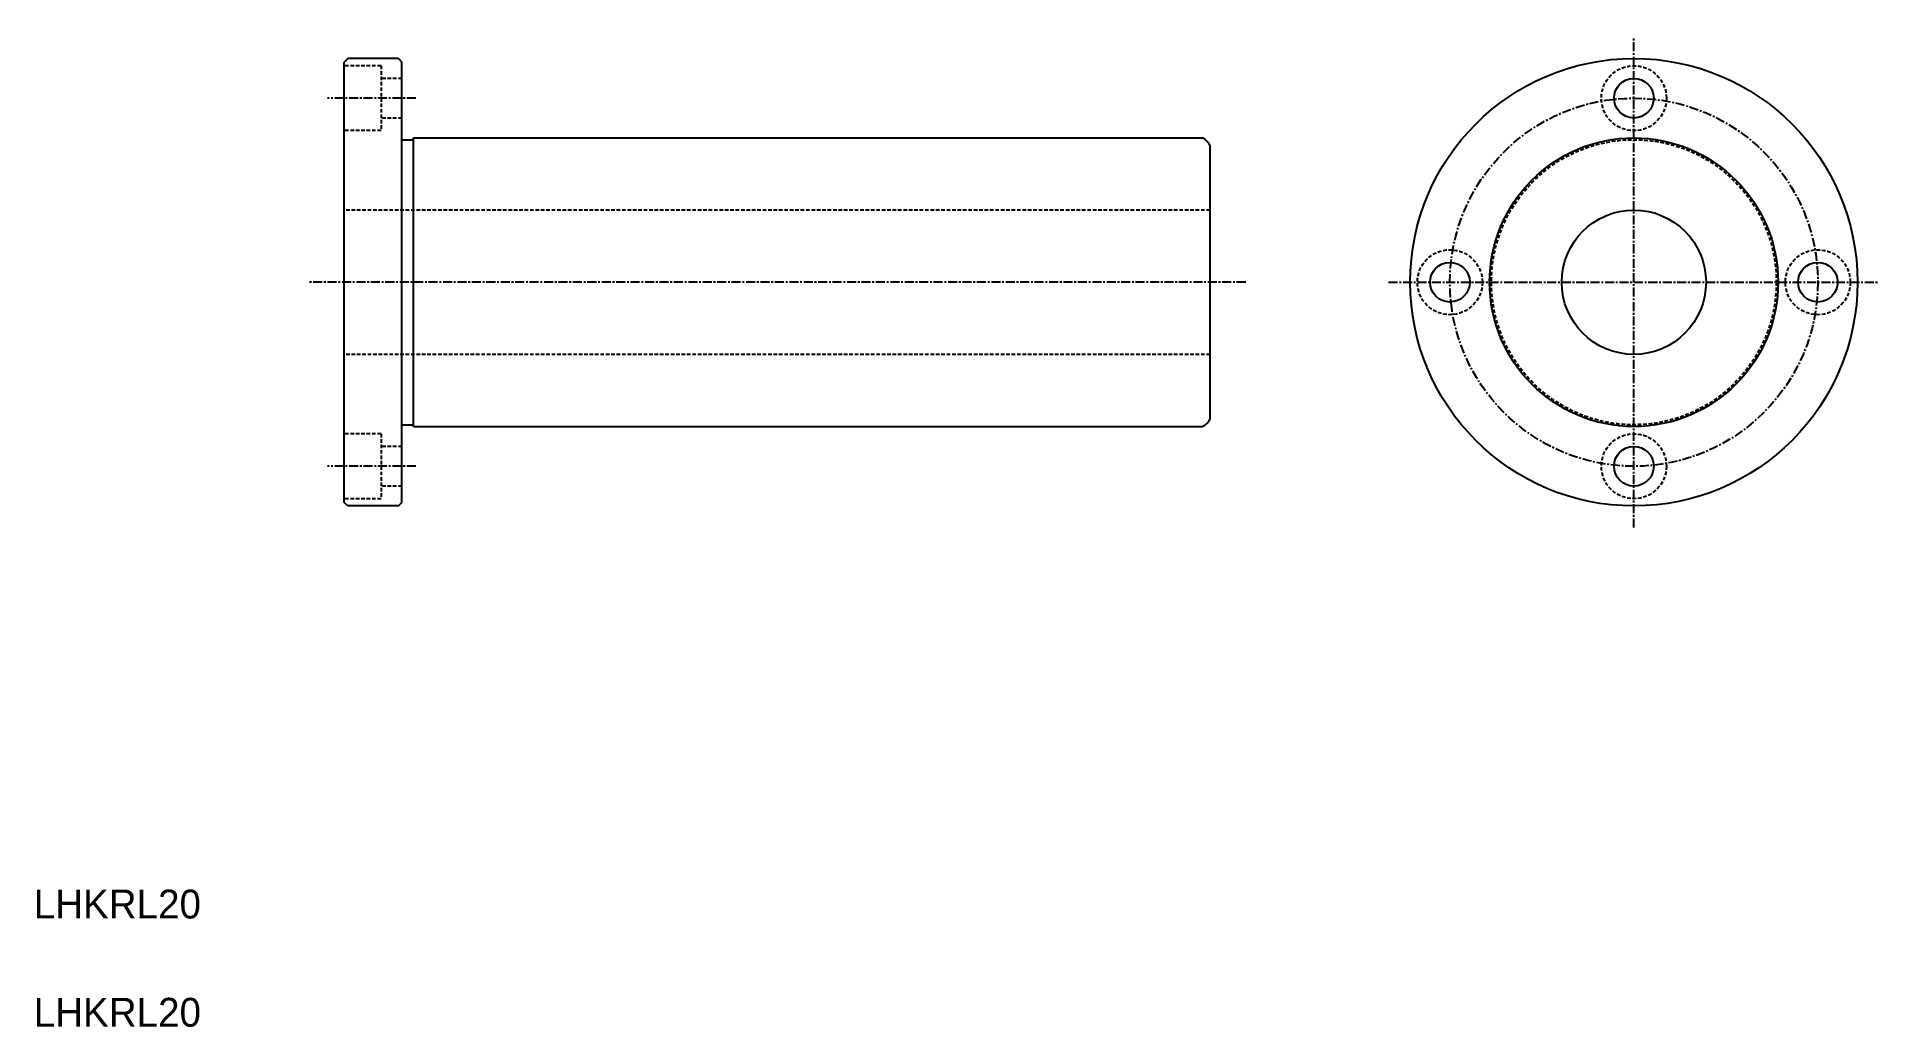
# Model space of a CAD drawing. Extents: x 10 to 266, y 10 to 147.
import ezdxf

# ---------------------------------------------------------------- set-up
doc = ezdxf.new("R2010")
doc.units = 0
doc.linetypes.add('CENTER', pattern=[2, 1.25, -0.25, 0.25, -0.25])
doc.linetypes.add('DASHED', pattern=[0.75, 0.5, -0.25])
doc.layers.get('0').update_dxf_attribs({"linetype": 'CONTINUOUS'})
doc.layers.add('CENTER', color=1, linetype='CENTER')

msp = doc.modelspace()

# ---------------------------------------------------------------- linework, layer by layer
at = {"color": 7, "linetype": 'CONTINUOUS'}
for p, q in [((53.55, 144.16), (53.05, 143.66)), ((53.05, 82.66), (53.05, 143.66)), ((60.55, 144.16), (53.55, 144.16)), ((60.55, 144.16), (61.05, 143.66)), ((61.05, 82.66), (61.05, 143.66)), ((61.05, 132.91), (62.65, 132.91)), ((62.65, 133.16), (171.96, 133.16)), ((62.65, 93.16), (62.65, 133.16)), ((173.05, 94.25), (173.05, 132.07)), ((61.05, 93.41), (62.65, 93.41)), ((62.65, 93.16), (171.96, 93.16)), ((86.68, 93.16), (86.68, 93.16)), ((112.3, 93.16), (112.3, 93.16)), ((53.55, 82.16), (53.05, 82.66)), ((60.55, 82.16), (53.55, 82.16)), ((60.55, 82.16), (61.05, 82.66))]:
    msp.add_line(p, q, dxfattribs=at)
at = {"color": 3, "linetype": 'DASHED'}
for p, q in [((58.15, 143.16), (53.05, 143.16)), ((58.15, 143.16), (58.15, 134.16)), ((61.05, 141.41), (58.15, 141.41)), ((61.05, 135.91), (58.15, 135.91)), ((58.15, 134.16), (53.05, 134.16)), ((173.05, 123.16), (53.05, 123.16)), ((173.05, 103.16), (53.05, 103.16)), ((58.15, 92.16), (53.05, 92.16)), ((58.15, 92.16), (58.15, 83.16)), ((61.05, 90.41), (58.15, 90.41)), ((61.05, 84.91), (58.15, 84.91)), ((58.15, 83.16), (53.05, 83.16))]:
    msp.add_line(p, q, dxfattribs=at)
at = {"color": 7, "linetype": 'CONTINUOUS'}
for centre, radius in [((231.8, 113.16), 31), ((231.8, 138.66), 2.75), ((231.8, 113.16), 20), ((231.8, 113.16), 10), ((206.3, 113.16), 2.75), ((257.3, 113.16), 2.75), ((231.8, 87.66), 2.75)]:
    msp.add_circle(centre, radius, dxfattribs=at)
at = {"color": 3, "linetype": 'DASHED'}
for centre, radius in [((231.8, 138.66), 4.5), ((231.8, 113.16), 19.75), ((206.3, 113.16), 4.5), ((257.3, 113.16), 4.5), ((231.8, 87.66), 4.5)]:
    msp.add_circle(centre, radius, dxfattribs=at)
at = {"color": 7, "linetype": 'CONTINUOUS'}
for centre, start, end in [((171.2, 131.31), 22.3316, 67.6684), ((171.2, 95.01), 292.3316, 337.6684)]:
    msp.add_arc(centre, 2, start, end, dxfattribs=at)
at = {"layer": 'CENTER', "color": 1, "linetype": 'CENTER'}
for p, q in [((231.8, 79.16), (231.8, 147.16)), ((62.97, 138.66), (50.71, 138.66)), ((177.99, 113.16), (48.15, 113.16)), ((197.8, 113.16), (265.8, 113.16)), ((62.97, 87.66), (50.71, 87.66))]:
    msp.add_line(p, q, dxfattribs=at)
msp.add_circle((231.8, 113.16), 25.5, dxfattribs=at)

# ---------------------------------------------------------------- texts
at = {"color": 7, "linetype": 'CONTINUOUS'}
for p in [(10, 25), (10, 10)]:
    msp.add_text('LHKRL20', height=4, dxfattribs=at).set_placement(p)

doc.saveas('drawing.dxf')
